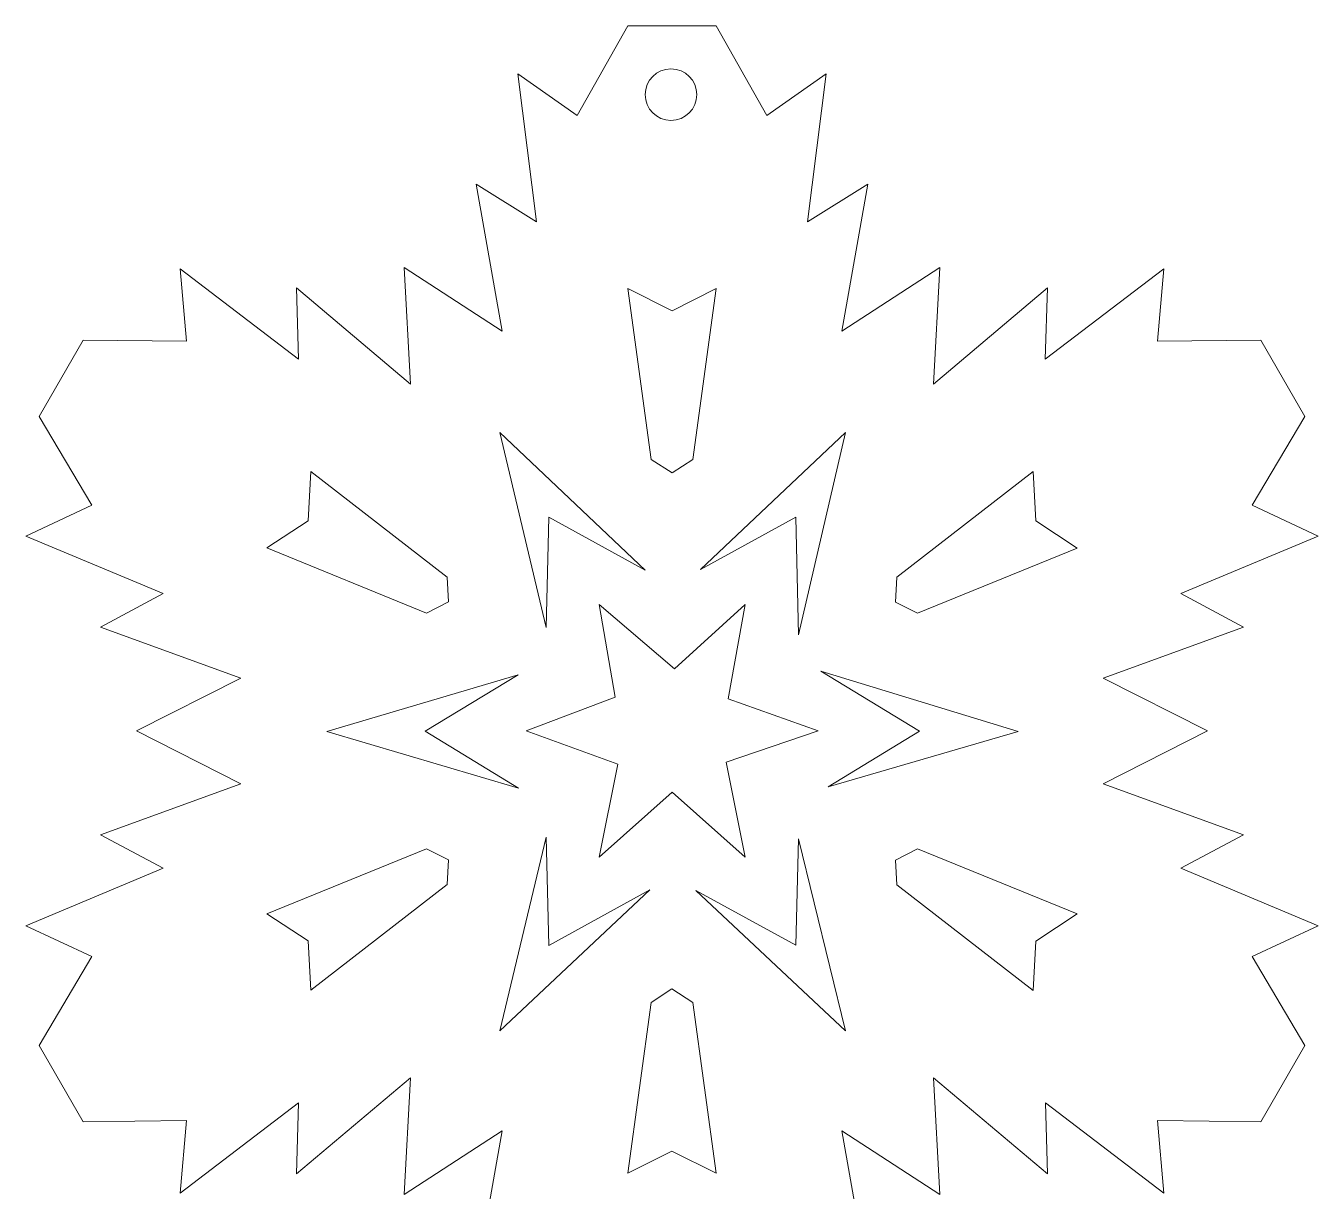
# Model space of a CAD drawing. Header units: millimetres. Extents: x -101 to 99, y -101 to 103.
# Drawn here: x 7.3 to 52.15, y -47.75 to -7.3 of the extents above; entities that cross this region are included whole.
import ezdxf

# ---------------------------------------------------------------- set-up
doc = ezdxf.new("R2010")
doc.units = ezdxf.units.MM
doc.header["$MEASUREMENT"] = 0
doc.layers.add('layer 1', color=7, linetype='Continuous')

msp = doc.modelspace()

# ---------------------------------------------------------------- linework, layer by layer
at = {"layer": 'layer 1', "color": 30, "lineweight": 9}
for points, knots in [([(7.7655, -20.8597), (7.7655, -20.8597), (7.7655, -20.8597), (7.7655, -20.8597), (7.7655, -20.8597), (7.7655, -20.8597), (9.5861, -23.9387), (9.5861, -23.9387), (9.5861, -23.9387), (9.5861, -23.9387), (7.3008, -25.0073), (7.3008, -25.0073), (7.3008, -25.0073), (7.3008, -25.0073), (12.0672, -27.0068), (12.0672, -27.0068), (12.0672, -27.0068), (12.0672, -27.0068), (9.8905, -28.1707), (9.8905, -28.1707), (9.8905, -28.1707), (9.8905, -28.1707), (14.7597, -29.9352), (14.7597, -29.9352), (14.7597, -29.9352), (14.7597, -29.9352), (11.1464, -31.7727), (11.1464, -31.7727), (11.1464, -31.7727), (11.1464, -31.7727), (14.7597, -33.6104), (14.7597, -33.6104), (14.7597, -33.6104), (14.7597, -33.6104), (9.8905, -35.3749), (9.8905, -35.3749), (9.8905, -35.3749), (9.8905, -35.3749), (12.0672, -36.5388), (12.0672, -36.5388), (12.0672, -36.5388), (12.0672, -36.5388), (7.3008, -38.5383), (7.3008, -38.5383), (7.3008, -38.5383), (7.3008, -38.5383), (9.5861, -39.6069), (9.5861, -39.6069), (9.5861, -39.6069), (9.5861, -39.6069), (7.7655, -42.686), (7.7655, -42.686), (7.7655, -42.686), (7.7655, -42.686), (9.2954, -45.3357), (9.2954, -45.3357), (9.2954, -45.3357), (9.2954, -45.3357), (12.8723, -45.2988), (12.8723, -45.2988), (12.8723, -45.2988), (12.8723, -45.2988), (12.655, -47.812), (12.655, -47.812), (12.655, -47.812), (12.655, -47.812), (16.7697, -44.684), (16.7697, -44.684), (16.7697, -44.684), (16.7697, -44.684), (16.6893, -47.151), (16.6893, -47.151), (16.6893, -47.151), (16.6893, -47.151), (20.6521, -43.8163), (20.6521, -43.8163), (20.6521, -43.8163), (20.6521, -43.8163), (20.4368, -47.8645), (20.4368, -47.8645), (20.4368, -47.8645), (20.4368, -47.8645), (23.8349, -45.6539), (23.8349, -45.6539), (23.8349, -45.6539), (23.8349, -45.6539), (22.9285, -50.7531), (22.9285, -50.7531), (22.9285, -50.7531), (22.9285, -50.7531), (25.0247, -49.4499), (25.0247, -49.4499), (25.0247, -49.4499), (25.0247, -49.4499), (24.3731, -54.5776), (24.3731, -54.5776), (24.3731, -54.5776), (24.3731, -54.5776), (26.4413, -53.1327), (26.4413, -53.1327), (26.4413, -53.1327), (26.4413, -53.1327), (28.1976, -56.2489), (28.1976, -56.2489), (28.1976, -56.2489), (28.1976, -56.2489), (31.2571, -56.2489), (31.2571, -56.2489), (31.2571, -56.2489), (31.2571, -56.2489), (33.0135, -53.1327), (33.0135, -53.1327), (33.0135, -53.1327), (33.0135, -53.1327), (35.0816, -54.5776), (35.0816, -54.5776), (35.0816, -54.5776), (35.0816, -54.5776), (34.43, -49.4499), (34.43, -49.4499), (34.43, -49.4499), (34.43, -49.4499), (36.5262, -50.7531), (36.5262, -50.7531), (36.5262, -50.7531), (36.5262, -50.7531), (35.6196, -45.6539), (35.6196, -45.6539), (35.6196, -45.6539), (35.6196, -45.6539), (39.0179, -47.8645), (39.0179, -47.8645), (39.0179, -47.8645), (39.0179, -47.8645), (38.8026, -43.8163), (38.8026, -43.8163), (38.8026, -43.8163), (38.8026, -43.8163), (42.7652, -47.151), (42.7652, -47.151), (42.7652, -47.151), (42.7652, -47.151), (42.685, -44.6839), (42.685, -44.6839), (42.685, -44.6839), (42.685, -44.6839), (46.7997, -47.812), (46.7997, -47.812), (46.7997, -47.812), (46.7997, -47.812), (46.5826, -45.2986), (46.5826, -45.2986), (46.5826, -45.2986), (46.5826, -45.2986), (50.1595, -45.3356), (50.1595, -45.3356), (50.1595, -45.3356), (50.1595, -45.3356), (51.6892, -42.686), (51.6892, -42.686), (51.6892, -42.686), (51.6892, -42.686), (49.8687, -39.6069), (49.8687, -39.6069), (49.8687, -39.6069), (49.8687, -39.6069), (52.1539, -38.5383), (52.1539, -38.5383), (52.1539, -38.5383), (52.1539, -38.5383), (47.3877, -36.5388), (47.3877, -36.5388), (47.3877, -36.5388), (47.3877, -36.5388), (49.5644, -35.3748), (49.5644, -35.3748), (49.5644, -35.3748), (49.5644, -35.3748), (44.695, -33.6104), (44.695, -33.6104), (44.695, -33.6104), (44.695, -33.6104), (48.3084, -31.7727), (48.3084, -31.7727), (48.3084, -31.7727), (48.3084, -31.7727), (44.695, -29.9352), (44.695, -29.9352), (44.695, -29.9352), (44.695, -29.9352), (49.5644, -28.1707), (49.5644, -28.1707), (49.5644, -28.1707), (49.5644, -28.1707), (47.3875, -27.0067), (47.3875, -27.0067), (47.3875, -27.0067), (47.3875, -27.0067), (52.1539, -25.0072), (52.1539, -25.0072), (52.1539, -25.0072), (52.1539, -25.0072), (49.8687, -23.9385), (49.8687, -23.9385), (49.8687, -23.9385), (49.8687, -23.9385), (51.6892, -20.8595), (51.6892, -20.8595), (51.6892, -20.8595), (51.6892, -20.8595), (50.1595, -18.2097), (50.1595, -18.2097), (50.1595, -18.2097), (50.1595, -18.2097), (46.5825, -18.2467), (46.5825, -18.2467), (46.5825, -18.2467), (46.5825, -18.2467), (46.7997, -15.7335), (46.7997, -15.7335), (46.7997, -15.7335), (46.7997, -15.7335), (42.6848, -18.8614), (42.6848, -18.8614), (42.6848, -18.8614), (42.6848, -18.8614), (42.7652, -16.3944), (42.7652, -16.3944), (42.7652, -16.3944), (42.7652, -16.3944), (38.8026, -19.7292), (38.8026, -19.7292), (38.8026, -19.7292), (38.8026, -19.7292), (39.0178, -15.6811), (39.0178, -15.6811), (39.0178, -15.6811), (39.0178, -15.6811), (35.6196, -17.8916), (35.6196, -17.8916), (35.6196, -17.8916), (35.6196, -17.8916), (36.5261, -12.7924), (36.5261, -12.7924), (36.5261, -12.7924), (36.5261, -12.7924), (34.4298, -14.0955), (34.4298, -14.0955), (34.4298, -14.0955), (34.4298, -14.0955), (35.0813, -8.9679), (35.0813, -8.9679), (35.0813, -8.9679), (35.0813, -8.9679), (33.0133, -10.4127), (33.0133, -10.4127), (33.0133, -10.4127), (33.0133, -10.4127), (31.2569, -7.2966), (31.2569, -7.2966), (31.2569, -7.2966), (31.2569, -7.2966), (28.1976, -7.2967), (28.1976, -7.2967), (28.1976, -7.2967), (28.1976, -7.2967), (26.4413, -10.413), (26.4413, -10.413), (26.4413, -10.413), (26.4413, -10.413), (24.3731, -8.9682), (24.3731, -8.9682), (24.3731, -8.9682), (24.3731, -8.9682), (25.0247, -14.0957), (25.0247, -14.0957), (25.0247, -14.0957), (25.0247, -14.0957), (22.9285, -12.7925), (22.9285, -12.7925), (22.9285, -12.7925), (22.9285, -12.7925), (23.8349, -17.8917), (23.8349, -17.8917), (23.8349, -17.8917), (23.8349, -17.8917), (20.437, -15.6813), (20.437, -15.6813), (20.437, -15.6813), (20.437, -15.6813), (20.6523, -19.7293), (20.6523, -19.7293), (20.6523, -19.7293), (20.6523, -19.7293), (16.6895, -16.3946), (16.6895, -16.3946), (16.6895, -16.3946), (16.6895, -16.3946), (16.7697, -18.8618), (16.7697, -18.8618), (16.7697, -18.8618), (16.7697, -18.8618), (12.655, -15.7337), (12.655, -15.7337), (12.655, -15.7337), (12.655, -15.7337), (12.8723, -18.247), (12.8723, -18.247), (12.8723, -18.247), (12.8723, -18.247), (9.2954, -18.21), (9.2954, -18.21), (9.2954, -18.21), (9.2954, -18.21), (7.7655, -20.8597), (7.7655, -20.8597)], [0, 0, 0, 0, 0.0125, 0.0125, 0.0125, 0.0125, 0.025, 0.025, 0.025, 0.025, 0.0375, 0.0375, 0.0375, 0.0375, 0.05, 0.05, 0.05, 0.05, 0.0625, 0.0625, 0.0625, 0.0625, 0.075, 0.075, 0.075, 0.075, 0.0875, 0.0875, 0.0875, 0.0875, 0.1, 0.1, 0.1, 0.1, 0.1125, 0.1125, 0.1125, 0.1125, 0.125, 0.125, 0.125, 0.125, 0.1375, 0.1375, 0.1375, 0.1375, 0.15, 0.15, 0.15, 0.15, 0.1625, 0.1625, 0.1625, 0.1625, 0.175, 0.175, 0.175, 0.175, 0.1875, 0.1875, 0.1875, 0.1875, 0.2, 0.2, 0.2, 0.2, 0.2125, 0.2125, 0.2125, 0.2125, 0.225, 0.225, 0.225, 0.225, 0.2375, 0.2375, 0.2375, 0.2375, 0.25, 0.25, 0.25, 0.25, 0.2625, 0.2625, 0.2625, 0.2625, 0.275, 0.275, 0.275, 0.275, 0.2875, 0.2875, 0.2875, 0.2875, 0.3, 0.3, 0.3, 0.3, 0.3125, 0.3125, 0.3125, 0.3125, 0.325, 0.325, 0.325, 0.325, 0.3375, 0.3375, 0.3375, 0.3375, 0.35, 0.35, 0.35, 0.35, 0.3625, 0.3625, 0.3625, 0.3625, 0.375, 0.375, 0.375, 0.375, 0.3875, 0.3875, 0.3875, 0.3875, 0.4, 0.4, 0.4, 0.4, 0.4125, 0.4125, 0.4125, 0.4125, 0.425, 0.425, 0.425, 0.425, 0.4375, 0.4375, 0.4375, 0.4375, 0.45, 0.45, 0.45, 0.45, 0.4625, 0.4625, 0.4625, 0.4625, 0.475, 0.475, 0.475, 0.475, 0.4875, 0.4875, 0.4875, 0.4875, 0.5, 0.5, 0.5, 0.5, 0.5125, 0.5125, 0.5125, 0.5125, 0.525, 0.525, 0.525, 0.525, 0.5375, 0.5375, 0.5375, 0.5375, 0.55, 0.55, 0.55, 0.55, 0.5625, 0.5625, 0.5625, 0.5625, 0.575, 0.575, 0.575, 0.575, 0.5875, 0.5875, 0.5875, 0.5875, 0.6, 0.6, 0.6, 0.6, 0.6125, 0.6125, 0.6125, 0.6125, 0.625, 0.625, 0.625, 0.625, 0.6375, 0.6375, 0.6375, 0.6375, 0.65, 0.65, 0.65, 0.65, 0.6625, 0.6625, 0.6625, 0.6625, 0.675, 0.675, 0.675, 0.675, 0.6875, 0.6875, 0.6875, 0.6875, 0.7, 0.7, 0.7, 0.7, 0.7125, 0.7125, 0.7125, 0.7125, 0.725, 0.725, 0.725, 0.725, 0.7375, 0.7375, 0.7375, 0.7375, 0.75, 0.75, 0.75, 0.75, 0.7625, 0.7625, 0.7625, 0.7625, 0.775, 0.775, 0.775, 0.775, 0.7875, 0.7875, 0.7875, 0.7875, 0.8, 0.8, 0.8, 0.8, 0.8125, 0.8125, 0.8125, 0.8125, 0.825, 0.825, 0.825, 0.825, 0.8375, 0.8375, 0.8375, 0.8375, 0.85, 0.85, 0.85, 0.85, 0.8625, 0.8625, 0.8625, 0.8625, 0.875, 0.875, 0.875, 0.875, 0.8875, 0.8875, 0.8875, 0.8875, 0.9, 0.9, 0.9, 0.9, 0.9125, 0.9125, 0.9125, 0.9125, 0.925, 0.925, 0.925, 0.925, 0.9375, 0.9375, 0.9375, 0.9375, 0.95, 0.95, 0.95, 0.95, 0.9625, 0.9625, 0.9625, 0.9625, 0.975, 0.975, 0.975, 0.975, 1, 1, 1, 1]), ([(29.692, -8.7904), (30.1857, -8.7904), (30.5859, -9.1906), (30.5859, -9.6844), (30.5859, -9.6844), (30.5859, -10.178), (30.1857, -10.5783), (29.692, -10.5783), (29.692, -10.5783), (29.1983, -10.5783), (28.7981, -10.178), (28.7981, -9.6844), (28.7981, -9.6844), (28.7981, -9.1906), (29.1983, -8.7904), (29.692, -8.7904)], [0, 0, 0, 0, 0.2, 0.2, 0.2, 0.2, 0.4, 0.4, 0.4, 0.4, 0.6, 0.6, 0.6, 0.6, 1, 1, 1, 1]), ([(29.0095, -22.3488), (29.0095, -22.3488), (29.0095, -22.3488), (29.0095, -22.3488), (29.0095, -22.3488), (29.0095, -22.3488), (28.1976, -16.4186), (28.1976, -16.4186), (28.1976, -16.4186), (28.1976, -16.4186), (29.7296, -17.1883), (29.7296, -17.1883), (29.7296, -17.1883), (29.7296, -17.1883), (31.2617, -16.4186), (31.2617, -16.4186), (31.2617, -16.4186), (31.2617, -16.4186), (30.4496, -22.3488), (30.4496, -22.3488), (30.4496, -22.3488), (30.4496, -22.3488), (29.7296, -22.8162), (29.7296, -22.8162), (29.7296, -22.8162), (29.7296, -22.8162), (29.0095, -22.3488), (29.0095, -22.3488)], [0, 0, 0, 0, 0.125, 0.125, 0.125, 0.125, 0.25, 0.25, 0.25, 0.25, 0.375, 0.375, 0.375, 0.375, 0.5, 0.5, 0.5, 0.5, 0.625, 0.625, 0.625, 0.625, 0.75, 0.75, 0.75, 0.75, 1, 1, 1, 1]), ([(25.359, -28.184), (25.359, -28.184), (23.7474, -21.4082), (23.7474, -21.4082), (23.7474, -21.4082), (23.7474, -21.4082), (28.7983, -26.1858), (28.7983, -26.1858), (28.7983, -26.1858), (28.7983, -26.1858), (25.447, -24.353), (25.447, -24.353), (25.447, -24.353), (25.447, -24.353), (25.359, -28.184), (25.359, -28.184)], [0, 0, 0, 0, 0.2, 0.2, 0.2, 0.2, 0.4, 0.4, 0.4, 0.4, 0.6, 0.6, 0.6, 0.6, 1, 1, 1, 1]), ([(30.7186, -26.1628), (30.7186, -26.1628), (35.7443, -21.4076), (35.7443, -21.4076), (35.7443, -21.4076), (35.7443, -21.4076), (34.1216, -28.4355), (34.1216, -28.4355), (34.1216, -28.4355), (34.1216, -28.4355), (34.0275, -24.3526), (34.0275, -24.3526), (34.0275, -24.3526), (34.0275, -24.3526), (30.7186, -26.1628), (30.7186, -26.1628)], [0, 0, 0, 0, 0.2, 0.2, 0.2, 0.2, 0.4, 0.4, 0.4, 0.4, 0.6, 0.6, 0.6, 0.6, 1, 1, 1, 1]), ([(21.207, -27.6824), (21.207, -27.6824), (21.207, -27.6824), (21.207, -27.6824), (21.207, -27.6824), (21.207, -27.6824), (15.6653, -25.4205), (15.6653, -25.4205), (15.6653, -25.4205), (15.6653, -25.4205), (17.0978, -24.4785), (17.0978, -24.4785), (17.0978, -24.4785), (17.0978, -24.4785), (17.1975, -22.7669), (17.1975, -22.7669), (17.1975, -22.7669), (17.1975, -22.7669), (21.9272, -26.4352), (21.9272, -26.4352), (21.9272, -26.4352), (21.9272, -26.4352), (21.972, -27.2926), (21.972, -27.2926), (21.972, -27.2926), (21.972, -27.2926), (21.207, -27.6824), (21.207, -27.6824)], [0, 0, 0, 0, 0.125, 0.125, 0.125, 0.125, 0.25, 0.25, 0.25, 0.25, 0.375, 0.375, 0.375, 0.375, 0.5, 0.5, 0.5, 0.5, 0.625, 0.625, 0.625, 0.625, 0.75, 0.75, 0.75, 0.75, 1, 1, 1, 1]), ([(37.53, -26.4391), (37.53, -26.4391), (37.53, -26.4391), (37.53, -26.4391), (37.53, -26.4391), (37.53, -26.4391), (42.2596, -22.7708), (42.2596, -22.7708), (42.2596, -22.7708), (42.2596, -22.7708), (42.3591, -24.4824), (42.3591, -24.4824), (42.3591, -24.4824), (42.3591, -24.4824), (43.7917, -25.4245), (43.7917, -25.4245), (43.7917, -25.4245), (43.7917, -25.4245), (38.2499, -27.6864), (38.2499, -27.6864), (38.2499, -27.6864), (38.2499, -27.6864), (37.4852, -27.2965), (37.4852, -27.2965), (37.4852, -27.2965), (37.4852, -27.2965), (37.53, -26.4391), (37.53, -26.4391)], [0, 0, 0, 0, 0.125, 0.125, 0.125, 0.125, 0.25, 0.25, 0.25, 0.25, 0.375, 0.375, 0.375, 0.375, 0.5, 0.5, 0.5, 0.5, 0.625, 0.625, 0.625, 0.625, 0.75, 0.75, 0.75, 0.75, 1, 1, 1, 1]), ([(24.6623, -31.7695), (24.6623, -31.7695), (27.7598, -30.5951), (27.7598, -30.5951), (27.7598, -30.5951), (27.7598, -30.5951), (27.1951, -27.3821), (27.1951, -27.3821), (27.1951, -27.3821), (27.1951, -27.3821), (29.8154, -29.6163), (29.8154, -29.6163), (29.8154, -29.6163), (29.8154, -29.6163), (32.2616, -27.3819), (32.2616, -27.3819), (32.2616, -27.3819), (32.2616, -27.3819), (31.6753, -30.6599), (31.6753, -30.6599), (31.6753, -30.6599), (31.6753, -30.6599), (34.7947, -31.7695), (34.7947, -31.7695), (34.7947, -31.7695), (34.7947, -31.7695), (31.61, -32.8566), (31.61, -32.8566), (31.61, -32.8566), (31.61, -32.8566), (32.2619, -36.1567), (32.2619, -36.1567), (32.2619, -36.1567), (32.2619, -36.1567), (29.7284, -33.9007), (29.7284, -33.9007), (29.7284, -33.9007), (29.7284, -33.9007), (27.1956, -36.157), (27.1956, -36.157), (27.1956, -36.157), (27.1956, -36.157), (27.8472, -32.9222), (27.8472, -32.9222), (27.8472, -32.9222), (27.8472, -32.9222), (24.6623, -31.7695), (24.6623, -31.7695)], [0, 0, 0, 0, 0.0769231, 0.0769231, 0.0769231, 0.0769231, 0.1538462, 0.1538462, 0.1538462, 0.1538462, 0.2307692, 0.2307692, 0.2307692, 0.2307692, 0.3076923, 0.3076923, 0.3076923, 0.3076923, 0.3846154, 0.3846154, 0.3846154, 0.3846154, 0.4615385, 0.4615385, 0.4615385, 0.4615385, 0.5384615, 0.5384615, 0.5384615, 0.5384615, 0.6153846, 0.6153846, 0.6153846, 0.6153846, 0.6923077, 0.6923077, 0.6923077, 0.6923077, 0.7692308, 0.7692308, 0.7692308, 0.7692308, 0.8461538, 0.8461538, 0.8461538, 0.8461538, 1, 1, 1, 1]), ([(17.7499, -31.7969), (17.7499, -31.7969), (24.3848, -29.8195), (24.3848, -29.8195), (24.3848, -29.8195), (24.3848, -29.8195), (21.1573, -31.7833), (21.1573, -31.7833), (21.1573, -31.7833), (21.1573, -31.7833), (24.3973, -33.755), (24.3973, -33.755), (24.3973, -33.755), (24.3973, -33.755), (17.7499, -31.7969), (17.7499, -31.7969)], [0, 0, 0, 0, 0.2, 0.2, 0.2, 0.2, 0.4, 0.4, 0.4, 0.4, 0.6, 0.6, 0.6, 0.6, 1, 1, 1, 1]), ([(34.8954, -29.7007), (34.8954, -29.7007), (41.7427, -31.7969), (41.7427, -31.7969), (41.7427, -31.7969), (41.7427, -31.7969), (35.1533, -33.7089), (35.1533, -33.7089), (35.1533, -33.7089), (35.1533, -33.7089), (38.3178, -31.7833), (38.3178, -31.7833), (38.3178, -31.7833), (38.3178, -31.7833), (34.8954, -29.7007), (34.8954, -29.7007)], [0, 0, 0, 0, 0.2, 0.2, 0.2, 0.2, 0.4, 0.4, 0.4, 0.4, 0.6, 0.6, 0.6, 0.6, 1, 1, 1, 1]), ([(21.9247, -37.1063), (21.9247, -37.1063), (21.9247, -37.1063), (21.9247, -37.1063), (21.9247, -37.1063), (21.9247, -37.1063), (17.195, -40.7748), (17.195, -40.7748), (17.195, -40.7748), (17.195, -40.7748), (17.0955, -39.063), (17.0955, -39.063), (17.0955, -39.063), (17.0955, -39.063), (15.6629, -38.121), (15.6629, -38.121), (15.6629, -38.121), (15.6629, -38.121), (21.2047, -35.8593), (21.2047, -35.8593), (21.2047, -35.8593), (21.2047, -35.8593), (21.9695, -36.2491), (21.9695, -36.2491), (21.9695, -36.2491), (21.9695, -36.2491), (21.9247, -37.1063), (21.9247, -37.1063)], [0, 0, 0, 0, 0.125, 0.125, 0.125, 0.125, 0.25, 0.25, 0.25, 0.25, 0.375, 0.375, 0.375, 0.375, 0.5, 0.5, 0.5, 0.5, 0.625, 0.625, 0.625, 0.625, 0.75, 0.75, 0.75, 0.75, 1, 1, 1, 1]), ([(28.9612, -37.2922), (28.9612, -37.2922), (23.7484, -42.1864), (23.7484, -42.1864), (23.7484, -42.1864), (23.7484, -42.1864), (25.361, -35.4618), (25.361, -35.4618), (25.361, -35.4618), (25.361, -35.4618), (25.4477, -39.2142), (25.4477, -39.2142), (25.4477, -39.2142), (25.4477, -39.2142), (28.9612, -37.2922), (28.9612, -37.2922)], [0, 0, 0, 0, 0.2, 0.2, 0.2, 0.2, 0.4, 0.4, 0.4, 0.4, 0.6, 0.6, 0.6, 0.6, 1, 1, 1, 1]), ([(34.1132, -35.515), (34.1132, -35.515), (35.7452, -42.1858), (35.7452, -42.1858), (35.7452, -42.1858), (35.7452, -42.1858), (30.5563, -37.3152), (30.5563, -37.3152), (30.5563, -37.3152), (30.5563, -37.3152), (34.0281, -39.2137), (34.0281, -39.2137), (34.0281, -39.2137), (34.0281, -39.2137), (34.1132, -35.515), (34.1132, -35.515)], [0, 0, 0, 0, 0.2, 0.2, 0.2, 0.2, 0.4, 0.4, 0.4, 0.4, 0.6, 0.6, 0.6, 0.6, 1, 1, 1, 1]), ([(38.2475, -35.8633), (38.2475, -35.8633), (38.2475, -35.8633), (38.2475, -35.8633), (38.2475, -35.8633), (38.2475, -35.8633), (43.7894, -38.1251), (43.7894, -38.1251), (43.7894, -38.1251), (43.7894, -38.1251), (42.3568, -39.0671), (42.3568, -39.0671), (42.3568, -39.0671), (42.3568, -39.0671), (42.2573, -40.7788), (42.2573, -40.7788), (42.2573, -40.7788), (42.2573, -40.7788), (37.5277, -37.1104), (37.5277, -37.1104), (37.5277, -37.1104), (37.5277, -37.1104), (37.4828, -36.2531), (37.4828, -36.2531), (37.4828, -36.2531), (37.4828, -36.2531), (38.2475, -35.8633), (38.2475, -35.8633)], [0, 0, 0, 0, 0.125, 0.125, 0.125, 0.125, 0.25, 0.25, 0.25, 0.25, 0.375, 0.375, 0.375, 0.375, 0.5, 0.5, 0.5, 0.5, 0.625, 0.625, 0.625, 0.625, 0.75, 0.75, 0.75, 0.75, 1, 1, 1, 1]), ([(30.445, -41.1968), (30.445, -41.1968), (30.445, -41.1968), (30.445, -41.1968), (30.445, -41.1968), (30.445, -41.1968), (31.2571, -47.127), (31.2571, -47.127), (31.2571, -47.127), (31.2571, -47.127), (29.725, -46.3575), (29.725, -46.3575), (29.725, -46.3575), (29.725, -46.3575), (28.193, -47.127), (28.193, -47.127), (28.193, -47.127), (28.193, -47.127), (29.005, -41.197), (29.005, -41.197), (29.005, -41.197), (29.005, -41.197), (29.725, -40.7295), (29.725, -40.7295), (29.725, -40.7295), (29.725, -40.7295), (30.445, -41.1968), (30.445, -41.1968)], [0, 0, 0, 0, 0.125, 0.125, 0.125, 0.125, 0.25, 0.25, 0.25, 0.25, 0.375, 0.375, 0.375, 0.375, 0.5, 0.5, 0.5, 0.5, 0.625, 0.625, 0.625, 0.625, 0.75, 0.75, 0.75, 0.75, 1, 1, 1, 1])]:
    msp.add_open_spline(points, degree=3, knots=knots, dxfattribs=at)

doc.saveas('drawing.dxf')
